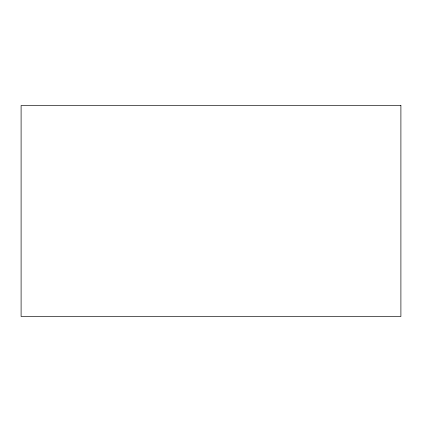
<?xml version="1.0" encoding="UTF-8"?>
<svg xmlns="http://www.w3.org/2000/svg" width="422" height="422" viewBox="0 0 422 422"><rect width="100%" height="100%" fill="white"/><g stroke="black" fill="none" stroke-linecap="round" stroke-linejoin="round"><path stroke-width="0.63" d="M400.9 105.5L21.1 105.5L21.1 316.5L400.9 316.5L400.9 105.5"/></g></svg>
